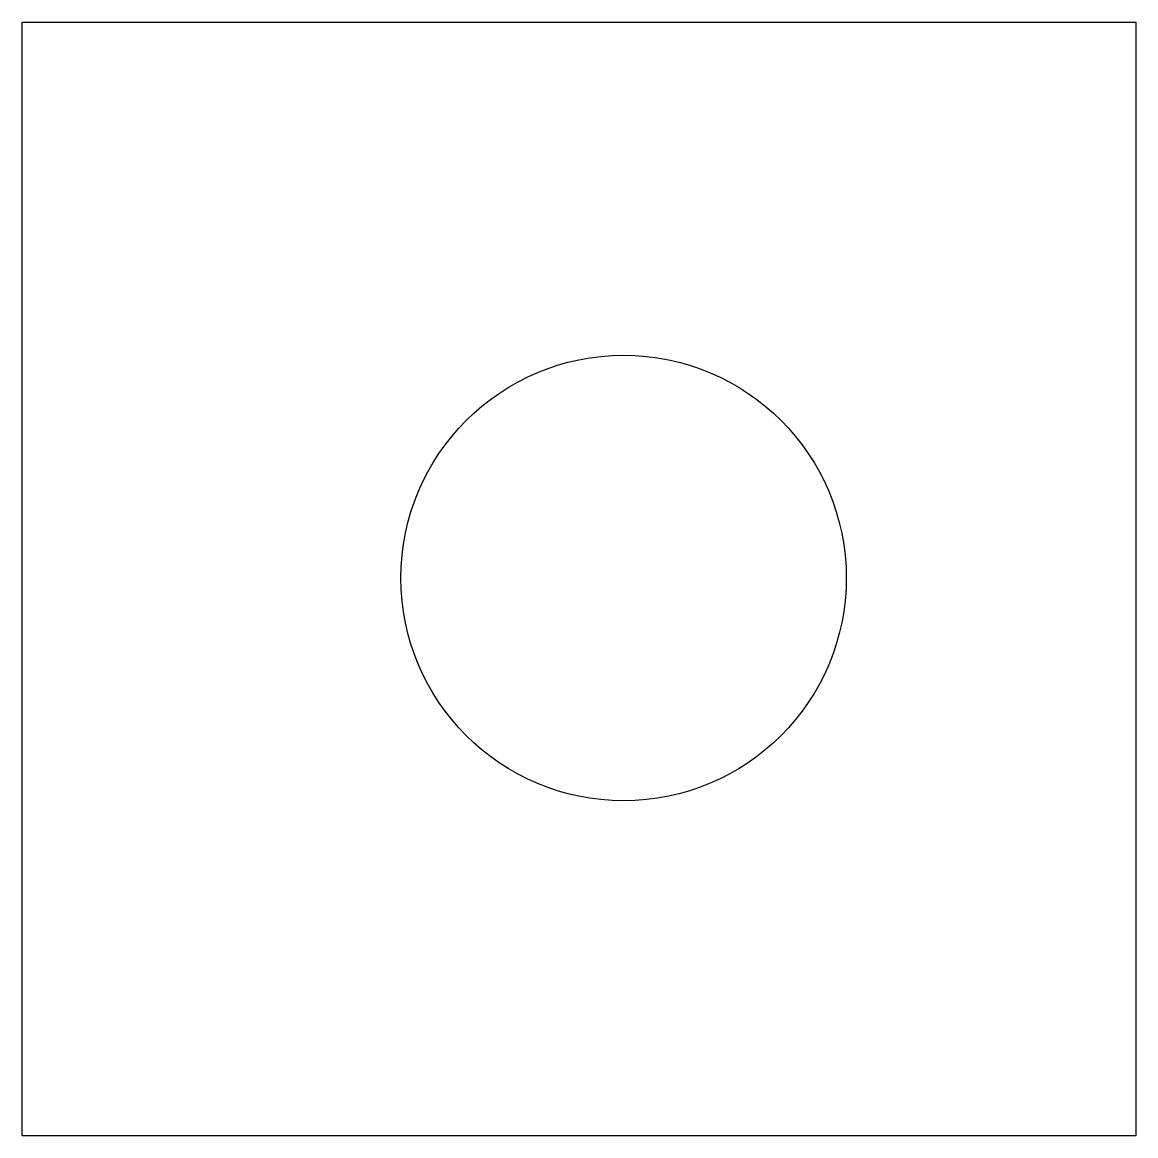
# Model space of a CAD drawing. Extents: x -16.2 to 33.8, y -9.9 to 40.1.
import ezdxf

# ---------------------------------------------------------------- set-up
doc = ezdxf.new("R2010")
doc.units = 0
doc.header["$MEASUREMENT"] = 0
doc.layers.add('Elements', color=7, linetype='Continuous')

msp = doc.modelspace()

# ---------------------------------------------------------------- linework, layer by layer
at = {"layer": 'Elements'}
for p, q in [((-16.215597, -9.918432), (-16.215597, 40.081566)), ((-16.215597, 40.081566), (33.784401, 40.081566)), ((33.784401, 40.081566), (33.784401, -9.918432)), ((33.784401, -9.918432), (-16.215597, -9.918432))]:
    msp.add_line(p, q, dxfattribs=at)
msp.add_circle((10.787323, 15.12606), 10, dxfattribs=at)

doc.saveas('drawing.dxf')
